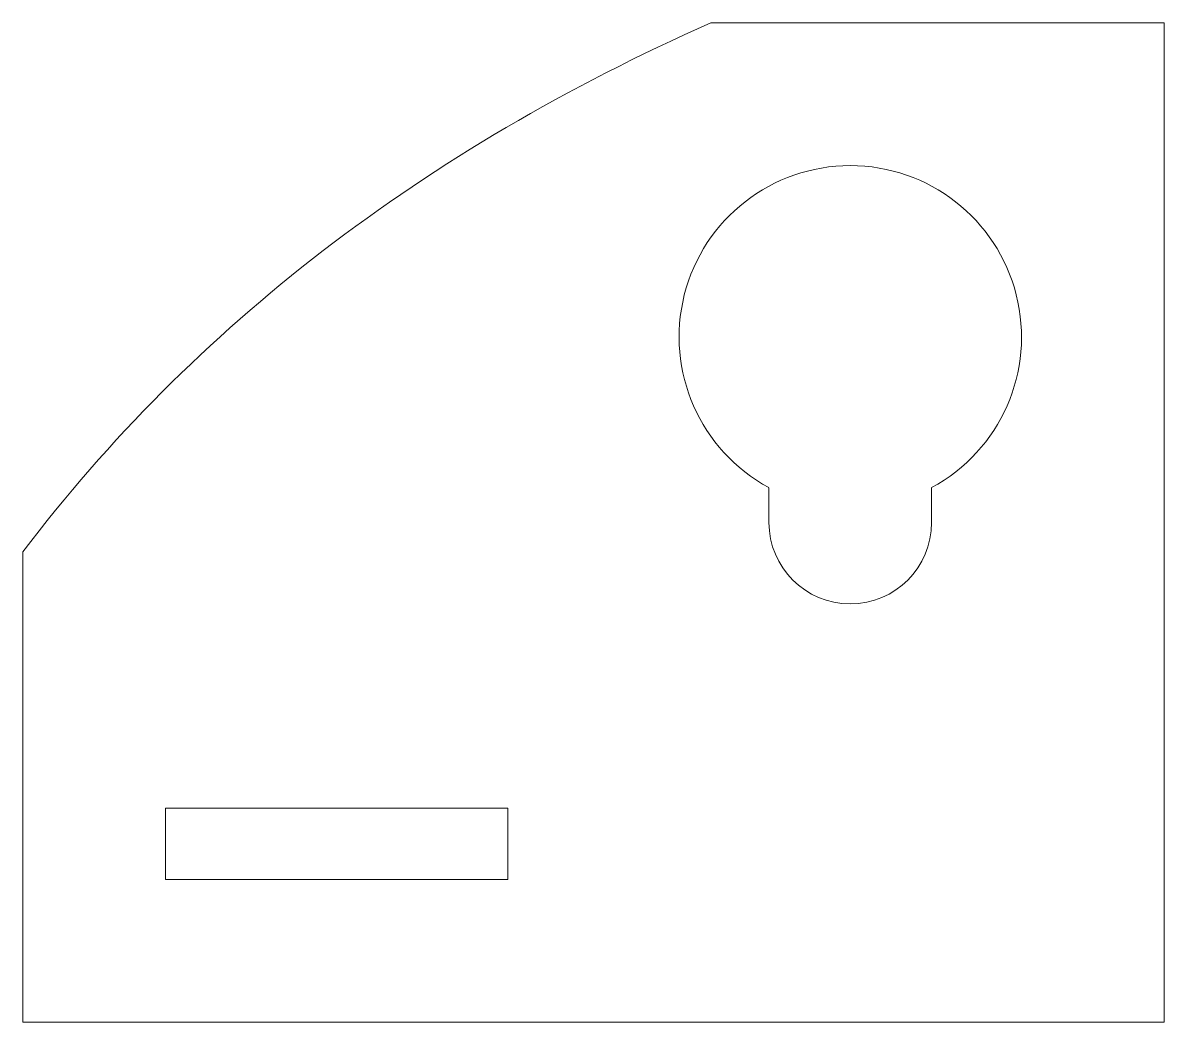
# Model space of a CAD drawing. Header units: millimetres. Extents: x -20 to 20, y -17.5 to 17.5.
import ezdxf

# ---------------------------------------------------------------- set-up
doc = ezdxf.new("R2010")
doc.units = ezdxf.units.MM

msp = doc.modelspace()

# ---------------------------------------------------------------- linework, layer by layer
at = {"color": 7, "linetype": 'Continuous', "lineweight": 15}
for p, q in [((20, 17.5), (4.117, 17.5)), ((20, -17.5), (20, 17.5)), ((6.15, 1.22), (6.15, 0)), ((11.85, 0), (11.85, 1.22)), ((-20, -1.029), (-20, -17.5)), ((-3, -10), (-15, -10)), ((-15, -10), (-15, -12.5)), ((-3, -12.5), (-3, -10)), ((-15, -12.5), (-3, -12.5)), ((-20, -17.5), (20, -17.5))]:
    msp.add_line(p, q, dxfattribs=at)
for centre, radius, start, end in [((9, 6.5), 6, 298.3594, 241.6406), ((9, 0), 2.85, 180, 0)]:
    msp.add_arc(centre, radius, start, end, dxfattribs=at)
msp.add_open_spline([(-20, -1.029), (-13.997, 6.869), (-5.959, 13.045), (4.117, 17.5)], degree=3, dxfattribs=at)

doc.saveas('drawing.dxf')
